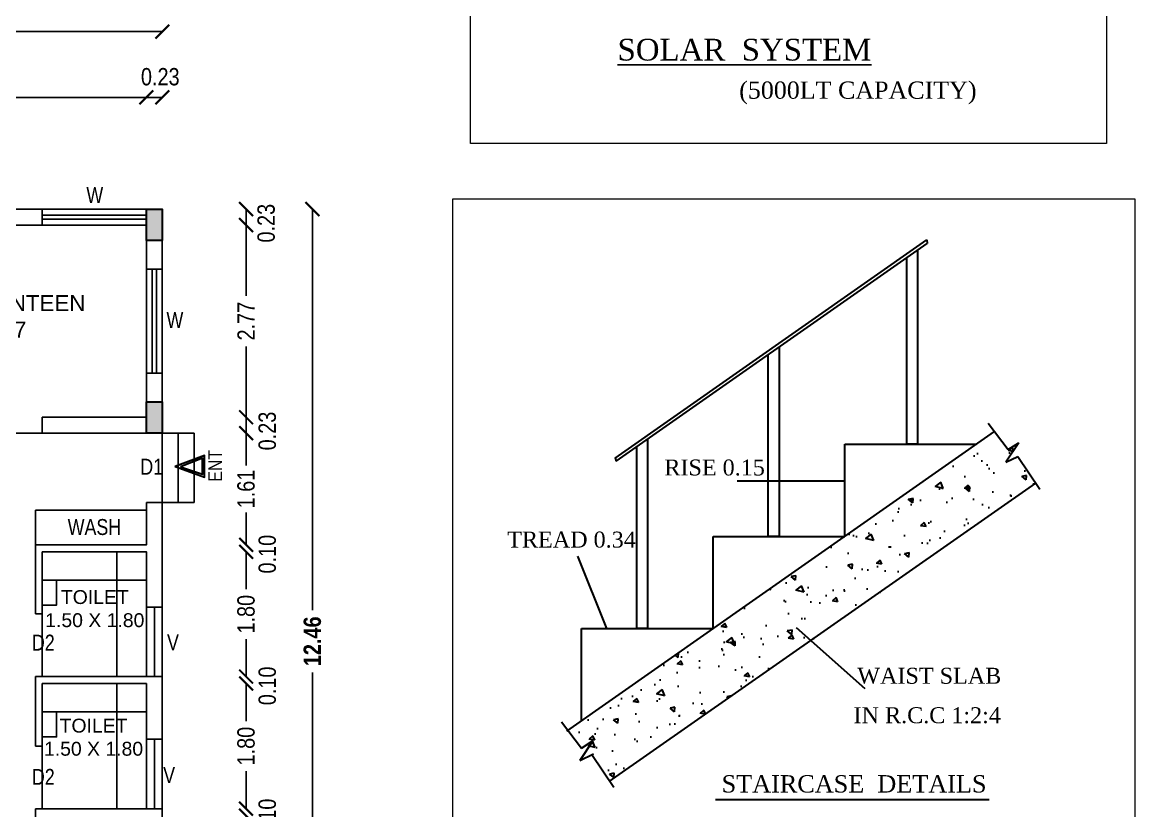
# Model space of a CAD drawing. Header units: metres. Extents: x -488 to 4759, y 38 to 2071.
# Drawn here: x 3027.85 to 3043.89, y 65.34 to 76.71 of the extents above; entities that cross this region are included whole.
import ezdxf

# ---------------------------------------------------------------- set-up
doc = ezdxf.new("R2010")
doc.units = ezdxf.units.M
doc.header["$MEASUREMENT"] = 0
doc.linetypes.add('HIDDEN2', pattern=[0.1875, 0.125, -0.0625])
doc.layers.add('0 @ 1', color=7, linetype='Continuous')
doc.styles.add('2', font='swissc.ttf', dxfattribs={"height": 0.23})
doc.styles.add('CODE', font='swissc.ttf', dxfattribs={"height": 0.25})
doc.styles.add('Dutch-RO- S.B', font='romantic.ttf')
doc.styles.add('sa1', font='', dxfattribs={"height": 72})
doc.styles.add('SUBBU3', font='swissl.ttf', dxfattribs={"width": 0.8})
doc.styles.get('sa1').set_extended_font_data('Abadi MT Condensed Light')
doc.linetypes.add('ZIGZAG', pattern='A,0.0001,-0.2,[131,ltypeshp.shx,S=0.2,R=0,X=-0.2,Y=0],-0.4,[131,ltypeshp.shx,S=0.2,R=180,X=0.2,Y=0],-0.2', length=0.8001)
doc.dimstyles.new('OUTER', dxfattribs={"dimscale": 0, "dimtxt": 0.3, "dimasz": 0.18, "dimexe": 0.18, "dimexo": 0.0625, "dimgap": 0.09, "dimtad": 0, "dimzin": 0, "dimdsep": 46, "dimtxsty": 'CODE', "dimcen": 0.09, "dimse1": 1, "dimse2": 1, "dimclrd": 8, "dimclrt": 1, "dimadec": 0, "dimazin": 0, "dimtfac": 1, "dimtofl": 0, "dimtmove": 0, "dimatfit": 3, "dimfxl": 0, "dimtolj": 1, "dimtzin": 0, "dimarcsym": 0})

# ---------------------------------------------------------------- blocks, each defined once
blk = doc.blocks.new('_ArchTick')
at = {"const_width": 0.15}
blk.add_lwpolyline([(-0.5, -0.5), (0.5, 0.5)], dxfattribs=at)
blk = doc.blocks.new('*D356')
at = {"color": 0, "lineweight": -2}
for p, q in [((3031.078, 65.271), (3031.078, 64.728)), ((3031.078, 63.467), (3031.078, 64.009))]:
    blk.add_line(p, q, dxfattribs=at)
at = {"layer": 'Defpoints', "color": 0, "lineweight": -2}
for p in [(3029.399, 65.271), (3031.078, 65.271), (3029.363, 63.467)]:
    blk.add_point(p, dxfattribs=at)
at = {"color": 0, "lineweight": -2, "xscale": 0.2, "yscale": 0.2, "zscale": 0.2}
for p, rotation in [((3031.078, 65.271), 90), ((3031.078, 63.467), 270)]:
    blk.add_blockref('_ArchTick', p, dxfattribs=dict(at, rotation=rotation))
at = {"color": 0, "lineweight": -2, "insert": (3031.078, 64.369), "char_height": 0.25, "attachment_point": 5, "rotation": 90, "style": 'CODE'}
blk.add_mtext('\\A1;1.80', dxfattribs=at)
blk = doc.blocks.new('*D355')
at = {"color": 0, "lineweight": -2}
for p, q in [((3031.078, 65.371), (3031.078, 65.571)), ((3031.078, 65.271), (3031.078, 65.071))]:
    blk.add_line(p, q, dxfattribs=at)
at = {"layer": 'Defpoints', "color": 0, "lineweight": -2}
for p in [(3029.366, 65.371), (3029.399, 65.271), (3031.078, 65.371)]:
    blk.add_point(p, dxfattribs=at)
at = {"color": 0, "lineweight": -2, "xscale": 0.2, "yscale": 0.2, "zscale": 0.2}
for p, rotation in [((3031.078, 65.371), 270), ((3031.078, 65.271), 90)]:
    blk.add_blockref('_ArchTick', p, dxfattribs=dict(at, rotation=rotation))
at = {"color": 0, "lineweight": -2, "insert": (3031.384, 65.237), "char_height": 0.25, "attachment_point": 5, "rotation": 90, "style": 'CODE'}
blk.add_mtext('\\A1;0.10', dxfattribs=at)
blk = doc.blocks.new('*D354')
at = {"color": 0, "lineweight": -2}
for p, q in [((3031.078, 67.175), (3031.078, 66.633)), ((3031.078, 65.371), (3031.078, 65.913))]:
    blk.add_line(p, q, dxfattribs=at)
at = {"layer": 'Defpoints', "color": 0, "lineweight": -2}
for p in [(3029.277, 67.175), (3031.078, 67.175), (3029.366, 65.371)]:
    blk.add_point(p, dxfattribs=at)
at = {"color": 0, "lineweight": -2, "xscale": 0.2, "yscale": 0.2, "zscale": 0.2}
for p, rotation in [((3031.078, 67.175), 90), ((3031.078, 65.371), 270)]:
    blk.add_blockref('_ArchTick', p, dxfattribs=dict(at, rotation=rotation))
at = {"color": 0, "lineweight": -2, "insert": (3031.078, 66.273), "char_height": 0.25, "attachment_point": 5, "rotation": 90, "style": 'CODE'}
blk.add_mtext('\\A1;1.80', dxfattribs=at)
blk = doc.blocks.new('*D353')
at = {"color": 0, "lineweight": -2}
for p, q in [((3031.078, 67.275), (3031.078, 67.475)), ((3031.078, 67.175), (3031.078, 66.975))]:
    blk.add_line(p, q, dxfattribs=at)
at = {"layer": 'Defpoints', "color": 0, "lineweight": -2}
for p in [(3029.277, 67.275), (3031.078, 67.275), (3029.277, 67.175)]:
    blk.add_point(p, dxfattribs=at)
at = {"color": 0, "lineweight": -2, "xscale": 0.2, "yscale": 0.2, "zscale": 0.2}
for p, rotation in [((3031.078, 67.275), 270), ((3031.078, 67.175), 90)]:
    blk.add_blockref('_ArchTick', p, dxfattribs=dict(at, rotation=rotation))
at = {"color": 0, "lineweight": -2, "insert": (3031.384, 67.141), "char_height": 0.25, "attachment_point": 5, "rotation": 90, "style": 'CODE'}
blk.add_mtext('\\A1;0.10', dxfattribs=at)
blk = doc.blocks.new('*D352')
at = {"color": 0, "lineweight": -2}
for p, q in [((3031.078, 69.074), (3031.078, 68.534)), ((3031.078, 67.275), (3031.078, 67.815))]:
    blk.add_line(p, q, dxfattribs=at)
at = {"layer": 'Defpoints', "color": 0, "lineweight": -2}
for p in [(3029.265, 69.074), (3031.078, 69.074), (3029.277, 67.275)]:
    blk.add_point(p, dxfattribs=at)
at = {"color": 0, "lineweight": -2, "xscale": 0.2, "yscale": 0.2, "zscale": 0.2}
for p, rotation in [((3031.078, 69.074), 90), ((3031.078, 67.275), 270)]:
    blk.add_blockref('_ArchTick', p, dxfattribs=dict(at, rotation=rotation))
at = {"color": 0, "lineweight": -2, "insert": (3031.078, 68.174), "char_height": 0.25, "attachment_point": 5, "rotation": 90, "style": 'CODE'}
blk.add_mtext('\\A1;1.80', dxfattribs=at)
blk = doc.blocks.new('*D351')
at = {"color": 0, "lineweight": -2}
for p, q in [((3031.078, 69.174), (3031.078, 69.374)), ((3031.078, 69.074), (3031.078, 68.874))]:
    blk.add_line(p, q, dxfattribs=at)
at = {"layer": 'Defpoints', "color": 0, "lineweight": -2}
for p in [(3029.265, 69.174), (3031.078, 69.174), (3029.265, 69.074)]:
    blk.add_point(p, dxfattribs=at)
at = {"color": 0, "lineweight": -2, "xscale": 0.2, "yscale": 0.2, "zscale": 0.2}
for p, rotation in [((3031.078, 69.174), 270), ((3031.078, 69.074), 90)]:
    blk.add_blockref('_ArchTick', p, dxfattribs=dict(at, rotation=rotation))
at = {"color": 0, "lineweight": -2, "insert": (3031.384, 69.04), "char_height": 0.25, "attachment_point": 5, "rotation": 90, "style": 'CODE'}
blk.add_mtext('\\A1;0.10', dxfattribs=at)
blk = doc.blocks.new('*D350')
at = {"color": 0, "lineweight": -2}
for p, q in [((3031.078, 70.784), (3031.078, 70.316)), ((3031.078, 69.174), (3031.078, 69.642))]:
    blk.add_line(p, q, dxfattribs=at)
at = {"layer": 'Defpoints', "color": 0, "lineweight": -2}
for p in [(3029.216, 70.784), (3031.078, 70.784), (3029.265, 69.174)]:
    blk.add_point(p, dxfattribs=at)
at = {"color": 0, "lineweight": -2, "xscale": 0.2, "yscale": 0.2, "zscale": 0.2}
for p, rotation in [((3031.078, 70.784), 90), ((3031.078, 69.174), 270)]:
    blk.add_blockref('_ArchTick', p, dxfattribs=dict(at, rotation=rotation))
at = {"color": 0, "lineweight": -2, "insert": (3031.078, 69.979), "char_height": 0.25, "attachment_point": 5, "rotation": 90, "style": 'CODE'}
blk.add_mtext('\\A1;1.61', dxfattribs=at)
blk = doc.blocks.new('*D349')
at = {"color": 0, "lineweight": -2}
blk.add_line((3031.078, 70.784), (3031.078, 71.014), dxfattribs=at)
at = {"layer": 'Defpoints', "color": 0, "lineweight": -2}
for p in [(3029.146, 71.014), (3031.078, 71.014), (3029.216, 70.784)]:
    blk.add_point(p, dxfattribs=at)
at = {"color": 0, "lineweight": -2, "xscale": 0.2, "yscale": 0.2, "zscale": 0.2}
for p, rotation in [((3031.078, 71.014), 90), ((3031.078, 70.784), 270)]:
    blk.add_blockref('_ArchTick', p, dxfattribs=dict(at, rotation=rotation))
at = {"color": 0, "lineweight": -2, "insert": (3031.384, 70.815), "char_height": 0.25, "attachment_point": 5, "rotation": 90, "style": 'CODE'}
blk.add_mtext('\\A1;0.23', dxfattribs=at)
blk = doc.blocks.new('*D348')
at = {"color": 0, "lineweight": -2}
for p, q in [((3031.078, 73.784), (3031.078, 72.763)), ((3031.078, 71.014), (3031.078, 72.034))]:
    blk.add_line(p, q, dxfattribs=at)
at = {"layer": 'Defpoints', "color": 0, "lineweight": -2}
for p in [(3029.466, 73.784), (3031.078, 73.784), (3029.146, 71.014)]:
    blk.add_point(p, dxfattribs=at)
at = {"color": 0, "lineweight": -2, "xscale": 0.2, "yscale": 0.2, "zscale": 0.2}
for p, rotation in [((3031.078, 73.784), 90), ((3031.078, 71.014), 270)]:
    blk.add_blockref('_ArchTick', p, dxfattribs=dict(at, rotation=rotation))
at = {"color": 0, "lineweight": -2, "insert": (3031.078, 72.399), "char_height": 0.25, "attachment_point": 5, "rotation": 90, "style": 'CODE'}
blk.add_mtext('\\A1;2.77', dxfattribs=at)
blk = doc.blocks.new('*D347')
at = {"color": 0, "lineweight": -2}
blk.add_line((3031.078, 73.784), (3031.078, 74.014), dxfattribs=at)
at = {"layer": 'Defpoints', "color": 0, "lineweight": -2}
for p in [(3029.46, 74.014), (3031.078, 74.014), (3029.466, 73.784)]:
    blk.add_point(p, dxfattribs=at)
at = {"color": 0, "lineweight": -2, "xscale": 0.2, "yscale": 0.2, "zscale": 0.2}
for p, rotation in [((3031.078, 74.014), 90), ((3031.078, 73.784), 270)]:
    blk.add_blockref('_ArchTick', p, dxfattribs=dict(at, rotation=rotation))
at = {"color": 0, "lineweight": -2, "insert": (3031.368, 73.811), "char_height": 0.25, "attachment_point": 5, "rotation": 90, "style": 'CODE'}
blk.add_mtext('\\A1;0.23', dxfattribs=at)
blk = doc.blocks.new('*D345')
at = {"color": 0, "lineweight": -2}
for p, q in [((3032.034, 74.014), (3032.034, 68.233)), ((3032.034, 61.554), (3032.034, 67.334))]:
    blk.add_line(p, q, dxfattribs=at)
at = {"layer": 'Defpoints', "color": 0, "lineweight": -2}
for p in [(3029.871, 74.014), (3032.034, 74.014), (3029.871, 61.554)]:
    blk.add_point(p, dxfattribs=at)
at = {"color": 0, "lineweight": -2, "xscale": 0.2, "yscale": 0.2, "zscale": 0.2}
for p, rotation in [((3032.034, 74.014), 90), ((3032.034, 61.554), 270)]:
    blk.add_blockref('_ArchTick', p, dxfattribs=dict(at, rotation=rotation))
at = {"color": 0, "lineweight": -2, "insert": (3032.034, 67.784), "char_height": 0.25, "attachment_point": 5, "rotation": 90, "style": 'CODE'}
blk.add_mtext('\\A1;{\\fSwis721 Cn BT|b1|i0|c0|p34;12.46}', dxfattribs=at)
blk = doc.blocks.new('*D336')
at = {"color": 0, "lineweight": -2}
for p, q in [((3024.641, 75.625), (3026.775, 75.625)), ((3029.641, 75.625), (3027.506, 75.625))]:
    blk.add_line(p, q, dxfattribs=at)
at = {"layer": 'Defpoints', "color": 0, "lineweight": -2}
for p in [(3029.641, 75.625), (3029.641, 73.293), (3024.641, 73.11)]:
    blk.add_point(p, dxfattribs=at)
at = {"color": 0, "lineweight": -2, "xscale": 0.2, "yscale": 0.2, "zscale": 0.2, "rotation": 180}
blk.add_blockref('_ArchTick', (3024.641, 75.625), dxfattribs=at)
at = {"color": 0, "lineweight": -2, "xscale": 0.2, "yscale": 0.2, "zscale": 0.2}
blk.add_blockref('_ArchTick', (3029.641, 75.625), dxfattribs=at)
at = {"color": 0, "lineweight": -2, "insert": (3027.141, 75.625), "char_height": 0.25, "attachment_point": 5, "style": 'CODE'}
blk.add_mtext('\\A1;5.00', dxfattribs=at)
blk = doc.blocks.new('*D335')
at = {"color": 0, "lineweight": -2}
blk.add_line((3029.641, 75.625), (3029.871, 75.625), dxfattribs=at)
at = {"layer": 'Defpoints', "color": 0, "lineweight": -2}
for p in [(3029.871, 75.625), (3029.641, 73.293), (3029.871, 73.304)]:
    blk.add_point(p, dxfattribs=at)
at = {"color": 0, "lineweight": -2, "xscale": 0.2, "yscale": 0.2, "zscale": 0.2, "rotation": 180}
blk.add_blockref('_ArchTick', (3029.641, 75.625), dxfattribs=at)
at = {"color": 0, "lineweight": -2, "xscale": 0.2, "yscale": 0.2, "zscale": 0.2}
blk.add_blockref('_ArchTick', (3029.871, 75.625), dxfattribs=at)
at = {"color": 0, "lineweight": -2, "insert": (3029.841, 75.921), "char_height": 0.25, "attachment_point": 5, "style": 'CODE'}
blk.add_mtext('\\A1;0.23', dxfattribs=at)
blk = doc.blocks.new('*D333')
at = {"color": 0, "lineweight": -2}
for p, q in [((3014.181, 76.572), (3021.577, 76.572)), ((3029.871, 76.572), (3022.475, 76.572))]:
    blk.add_line(p, q, dxfattribs=at)
at = {"layer": 'Defpoints', "color": 0, "lineweight": -2}
for p in [(3029.871, 76.572), (3014.181, 74.014), (3029.871, 74.014)]:
    blk.add_point(p, dxfattribs=at)
at = {"color": 0, "lineweight": -2, "xscale": 0.2, "yscale": 0.2, "zscale": 0.2, "rotation": 180}
blk.add_blockref('_ArchTick', (3014.181, 76.572), dxfattribs=at)
at = {"color": 0, "lineweight": -2, "xscale": 0.2, "yscale": 0.2, "zscale": 0.2}
blk.add_blockref('_ArchTick', (3029.871, 76.572), dxfattribs=at)
at = {"color": 0, "lineweight": -2, "insert": (3022.026, 76.572), "char_height": 0.25, "attachment_point": 5, "style": 'CODE'}
blk.add_mtext('\\A1;{\\fSwis721 Cn BT|b1|i0|c0|p34;15.69}', dxfattribs=at)

msp = doc.modelspace()

# ---------------------------------------------------------------- hatches: boundary and pattern name
at = {"lineweight": 30}
h = msp.add_hatch(color=256, dxfattribs=at)
h.dxf.hatch_style = 1
h.paths.add_polyline_path([(3029.87063, 73.56394), (3029.87063, 74.01394), (3029.64063, 74.01386), (3029.64063, 73.56386)])
h = msp.add_hatch(color=256, dxfattribs=at)
h.dxf.hatch_style = 1
h.paths.add_polyline_path([(3029.87063, 70.78386), (3029.87063, 71.23386), (3029.64063, 71.23377), (3029.64063, 70.78377)])
at = {"linetype": 'ByBlock', "lineweight": 30, "ltscale": 0.5}
h = msp.add_hatch(dxfattribs=at)
h.set_pattern_fill('AR-CONC', color=256, scale=0.109023, angle=120, style=0)
h.set_pattern_definition([(170, (2073.93634, 414.2647), (-0.33174054, 0.7114199), [0.0817672, -0.89943906]), (115, (2073.93634, 414.2647), (-0.634559, -0.5410352), [0.06541375, -0.71955125]), (220.4514, (2073.9087, 414.324), (-0.9662994, 0.17038543), [0.0694914, -0.7644056]), (166.1842, (2073.7475, 414.1557), (-0.4254912, 1.0978797), [0.1226508, -1.3491586]), (216.6356, (2073.712, 414.2472), (-1.4292274, 0.351471), [0.1042371, -1.1466082]), (111.1842, (2073.7475, 414.1557), (-1.4292277, 0.3514699), [0.0981206, -1.0793269]), (141, (2073.7402, 414.27734), (0.0547564, 0.78305286), [0.0817672, -0.89943906]), (86, (2073.7402, 414.2773), (-0.81729686, -0.16555976), [0.06541375, -0.71955125]), (191.4514, (2073.7448, 414.3426), (-0.76254, 0.6174937), [0.0694914, -0.7644056]), (157.5, (2073.93634, 414.26469), (-0.32093562, -0.16998437), [0, -0.71082941, 0, -0.73045354, 0, -0.72227682]), (127.5, (2073.93634, 414.2647), (-0.51579323, 0.03338178), [0, -0.41646754, 0, -0.69447598, 0, -0.27528286]), (87.5, (2074.0579, 414.05414), (-0.26969885, 0.516312064), [0, -0.2725573, 0, -0.85037875, 0, -1.12838718]), (77.5, (2074.1124, 413.9597), (-0.41241902, 0.49605596), [0, -0.35432448, 0, -0.5647387, 0, -0.80131843])])
h.paths.add_polyline_path([(3042.46078, 70.06466), (3042.20304, 70.44733), (3042.0288, 70.36489), (3042.2136, 70.64662), (3042.06142, 70.54827), (3041.86583, 70.80614), (3035.69911, 66.48944), (3035.89184, 66.23535), (3036.04401, 66.3337), (3035.85921, 66.05197), (3036.0545, 66.14436), (3036.3127, 65.761)])

# ---------------------------------------------------------------- linework, layer by layer
for p, q in [((3028.14063, 74.01386), (3027.64063, 74.01386)), ((3028.14063, 73.78386), (3028.14063, 74.01386)), ((3028.14063, 73.92886), (3029.64063, 73.92886)), ((3029.64063, 74.01386), (3029.64063, 73.14886)), ((3029.87063, 74.01386), (3029.64063, 74.01386)), ((3029.87063, 74.01386), (3029.87063, 73.14886)), ((3028.14063, 73.78386), (3027.64063, 73.78386)), ((3028.14063, 73.86886), (3029.64063, 73.86886)), ((3029.64063, 73.14886), (3029.87063, 73.14886)), ((3029.72563, 71.64886), (3029.72563, 73.14886)), ((3029.78563, 71.64886), (3029.78563, 73.14886)), ((3029.64063, 71.64886), (3029.64063, 71.01386)), ((3029.87063, 71.64886), (3029.64063, 71.64886)), ((3029.87063, 71.64886), (3029.87063, 70.78386)), ((3029.64063, 71.01386), (3028.14063, 71.01386)), ((3028.14063, 70.78386), (3028.14063, 71.01386)), ((3029.87063, 70.78386), (3028.14063, 70.78386)), ((3029.87063, 69.78386), (3029.87063, 70.78386)), ((3030.10063, 69.78386), (3030.10063, 70.78386)), ((3030.33063, 69.78386), (3030.33063, 70.78386)), ((3029.64063, 69.78386), (3029.64063, 69.17386)), ((3029.64063, 69.78386), (3029.87063, 69.78386)), ((3029.87063, 69.78386), (3029.87063, 62.78386)), ((3028.04063, 69.67386), (3029.64063, 69.67386)), ((3028.04063, 69.17386), (3028.04063, 69.67386)), ((3028.04063, 69.17386), (3029.64063, 69.17386)), ((3028.04063, 69.17386), (3028.04063, 68.17935)), ((3028.14063, 69.07386), (3029.64063, 69.07386)), ((3028.14063, 69.07386), (3028.14063, 68.17935)), ((3029.64063, 69.07386), (3029.64063, 67.2751)), ((3028.14063, 68.17935), (3028.04063, 68.17935)), ((3029.64063, 68.2751), (3029.87063, 68.2751)), ((3029.64063, 67.2751), (3028.04063, 67.2751)), ((3028.04063, 67.2751), (3028.04063, 66.2705)), ((3029.87063, 67.2751), (3029.64063, 67.2751)), ((3029.64063, 67.1751), (3028.14063, 67.1751)), ((3028.14063, 67.1751), (3028.14063, 66.2705)), ((3029.64063, 67.1751), (3029.64063, 65.3708)), ((3028.14063, 66.2705), (3028.04063, 66.2705)), ((3029.64063, 66.3708), (3029.87063, 66.3708)), ((3029.64063, 65.3708), (3028.04063, 65.3708)), ((3028.04063, 65.3708), (3028.04063, 64.36966)), ((3029.87063, 65.3708), (3029.64063, 65.3708))]:
    msp.add_line(p, q)
at = {"lineweight": 13}
for p, q in [((3028.14063, 74.01386), (3029.64063, 74.01386)), ((3028.14063, 73.78386), (3029.64063, 73.78386)), ((3029.64063, 71.64886), (3029.64063, 73.14886)), ((3029.87063, 71.64886), (3029.87063, 73.14886))]:
    msp.add_line(p, q, dxfattribs=at)
at = {"lineweight": 30}
for p, q in [((3036.39684, 70.42492), (3040.8888, 73.5693)), ((3036.41224, 70.38247), (3040.89301, 73.51901)), ((3040.8888, 73.5693), (3040.89301, 73.51901)), ((3041.7729, 70.92867), (3042.06142, 70.54827)), ((3035.69911, 66.48944), (3041.86583, 70.80614)), ((3039.70775, 70.62356), (3041.60501, 70.62356)), ((3039.70775, 69.29549), (3039.70775, 70.62356)), ((3042.2136, 70.64662), (3042.0288, 70.36489)), ((3042.06142, 70.54827), (3042.2136, 70.64662)), ((3042.0288, 70.36489), (3042.20304, 70.44733)), ((3042.20304, 70.44733), (3042.51978, 69.97707)), ((3036.3127, 65.761), (3042.46078, 70.06466)), ((3037.8105, 67.96741), (3037.8105, 69.29549)), ((3037.8105, 69.29549), (3039.70775, 69.29549)), ((3035.91324, 67.96741), (3037.8105, 67.96741)), ((3035.91324, 66.63933), (3035.91324, 67.96741)), ((3035.62482, 66.62501), (3035.91334, 66.24461)), ((3036.07387, 66.34889), (3035.88907, 66.06716)), ((3035.91334, 66.24461), (3036.06551, 66.34296)), ((3035.88907, 66.06716), (3036.08436, 66.15955)), ((3036.06285, 66.15029), (3036.38005, 65.67934))]:
    msp.add_line(p, q, dxfattribs=at)
at = {"linetype": 'ByBlock', "lineweight": 30, "ltscale": 0.5}
for p, q in [((3040.60138, 70.62356), (3040.60138, 73.31486)), ((3040.75551, 73.42276), (3040.75551, 70.62356)), ((3038.75912, 72.02529), (3038.75912, 69.29549)), ((3038.60499, 69.29549), (3038.60499, 71.91739)), ((3036.70774, 67.96741), (3036.70774, 70.58932)), ((3036.86187, 70.69721), (3036.86187, 67.96741)), ((3040.75551, 70.62356), (3040.60138, 70.62356)), ((3036.40004, 70.42716), (3036.41224, 70.38247)), ((3038.75912, 69.29549), (3038.60499, 69.29549)), ((3036.86187, 67.96741), (3036.70774, 67.96741)), ((3037.84504, 65.50544), (3041.78786, 65.50544))]:
    msp.add_line(p, q, dxfattribs=at)
at = {"lineweight": -2}
for p, q in [((3029.87063, 70.78386), (3030.33063, 70.78386)), ((3029.87063, 69.78386), (3030.33063, 69.78386)), ((3029.75563, 67.2751), (3029.75563, 68.2751)), ((3029.75563, 65.3708), (3029.75563, 66.3708))]:
    msp.add_line(p, q, dxfattribs=at)
at = {"linetype": 'ZIGZAG', "lineweight": 18, "ltscale": 0.4}
for points in [[(3043.47959, 74.96072), (3034.31059, 74.96072), (3034.31059, 83.59698), (3043.47959, 83.59698)], [(3034.05638, 74.16095), (3043.88663, 74.16095), (3043.88663, 64.57543), (3034.05638, 64.57543)]]:
    msp.add_lwpolyline(points, close=True, dxfattribs=at)
for points in [[(3014.18063, 74.01386), (3029.87063, 74.01386), (3029.87063, 61.55386), (3014.18063, 61.55386)], [(3014.18063, 74.01386), (3029.87063, 74.01386), (3029.87063, 61.55386), (3014.18063, 61.55386)], [(3014.99063, 73.78386), (3029.64063, 73.78386), (3029.64063, 70.78386), (3026.91063, 70.78386), (3026.91063, 61.78386), (3014.41063, 61.78386), (3014.41063, 66.18386), (3017.84063, 66.18386), (3017.84063, 70.78386), (3014.99063, 70.78386), (3014.99063, 73.78386)], [(3014.99063, 73.78386), (3029.64063, 73.78386), (3029.64063, 70.78386), (3026.91063, 70.78386), (3026.91063, 61.78386), (3014.41063, 61.78386), (3014.41063, 66.18386), (3017.84063, 66.18386), (3017.84063, 70.78386), (3014.99063, 70.78386), (3014.99063, 73.78386)]]:
    msp.add_lwpolyline(points, close=True)
at = {"lineweight": 30}
for points in [[(3029.87063, 73.56394), (3029.64063, 73.56386), (3029.64063, 74.01386), (3029.87063, 74.01394)], [(3029.87063, 70.78386), (3029.64063, 70.78377), (3029.64063, 71.23377), (3029.87063, 71.23386)], [(3030.05683, 70.303), (3030.05683, 70.303), (3030.47746, 70.14879), (3030.47746, 70.46413)], [(3030.13179, 70.30031), (3030.44746, 70.19112), (3030.44746, 70.42416)]]:
    msp.add_lwpolyline(points, close=True, dxfattribs=at)
at = {"linetype": 'ByBlock', "lineweight": 30, "ltscale": 0.5}
for points in [[(3039.70775, 70.09254), (3038.15837, 70.09254)], [(3036.27891, 67.96741), (3035.86168, 69.01237)], [(3039.00716, 67.98448), (3039.99742, 67.10452)]]:
    msp.add_lwpolyline(points, dxfattribs=at)
at = {"lineweight": -2}
for points in [[(3028.04063, 69.67386), (3029.64063, 69.67386), (3029.64063, 69.17386), (3028.04063, 69.17386)], [(3028.14063, 69.07386), (3029.64063, 69.07386), (3029.64063, 67.2751), (3028.14063, 67.2751)], [(3028.14063, 68.66446), (3028.34681, 68.66446), (3028.34681, 68.30506), (3028.14063, 68.30506)], [(3028.14063, 67.1751), (3029.64063, 67.1751), (3029.64063, 65.3708), (3028.14063, 65.3708)], [(3028.14063, 66.76571), (3028.34681, 66.76571), (3028.34681, 66.4063), (3028.14063, 66.4063)]]:
    msp.add_lwpolyline(points, close=True, dxfattribs=at)
at = {"ltscale": 400}
for points in [[(3028.14063, 69.07386), (3029.64063, 69.07386), (3029.64063, 68.66446), (3028.14063, 68.66446)], [(3029.64063, 69.07386), (3029.21534, 69.07386), (3029.21534, 67.2751), (3029.64063, 67.2751)], [(3028.14063, 67.1751), (3029.64063, 67.1751), (3029.64063, 66.76571), (3028.14063, 66.76571)], [(3029.64063, 67.1751), (3029.21534, 67.1751), (3029.21534, 65.3708), (3029.64063, 65.3708)]]:
    msp.add_lwpolyline(points, close=True, dxfattribs=at)

# ---------------------------------------------------------------- texts
at = {"style": 'Dutch-RO- S.B'}
for s, height, p in [('%%USOLAR  SYSTEM', 0.3136, (3036.43163, 76.156)), ('(5000LT CAPACITY)', 0.2478422, (3038.18564, 75.60523))]:
    msp.add_text(s, height=height, dxfattribs=at).set_placement(p)
at = {"lineweight": -2, "style": '2'}
msp.add_text('ENT', height=0.2, rotation=90, dxfattribs=at).set_placement((3030.73263, 70.08525))
at = {"lineweight": 30, "style": 'Dutch-RO- S.B'}
for s, height, p in [('RISE 0.15', 0.23, (3037.1071, 70.17444)), ('TREAD 0.34', 0.23, (3034.84233, 69.13492)), ('WAIST SLAB', 0.23, (3039.88793, 67.17193)), ('IN R.C.C 1:2:4', 0.23, (3039.83426, 66.60335)), ('STAIRCASE  DETAILS', 0.25, (3037.93202, 65.6042))]:
    msp.add_text(s, height=height, dxfattribs=at).set_placement(p)
for s, insert, char_height, width, attachment_point, style in [('W', (3028.77597, 74.33174), 0.23, 0.2619959, 1, 'SUBBU3'), ('W', (3029.93076, 72.53017), 0.23, 0.2619959, 1, 'SUBBU3'), ('{\\C252;D1}', (3029.55355, 70.41571), 0.23, 0.2619959, 1, 'SUBBU3'), ('{\\C252;WASH}', (3028.50674, 69.54614), 0.23, 0.2619959, 1, 'SUBBU3'), ('{\\fArial|b0|i0|c0|p34;\\C252;TOILET\\P1.50 X 1.80}', (3028.89764, 68.52178), 0.2, 1.6304992, 2, 'sa1'), ('{\\C252;D2}', (3027.99109, 67.87964), 0.23, 0.2619959, 1, 'SUBBU3'), ('V', (3029.93859, 67.88415), 0.23, 0.2619959, 1, 'SUBBU3'), ('{\\fArial|b0|i0|c0|p34;\\C252;TOILET\\P1.50 X 1.80}', (3028.87944, 66.66829), 0.2, 1.6304992, 2, 'sa1'), ('{\\C252;D2}', (3027.99109, 65.94486), 0.23, 0.2619959, 1, 'SUBBU3'), ('V', (3029.8833, 65.97097), 0.23, 0.2619959, 1, 'SUBBU3')]:
    msp.add_mtext(s, dxfattribs=dict(insert=insert, char_height=char_height, width=width, attachment_point=attachment_point, style=style))
at = {"linetype": 'HIDDEN2', "lineweight": 9, "ltscale": 10, "insert": (3027.08926, 72.7749), "char_height": 0.23, "width": 3.3181595, "attachment_point": 2, "style": 'sa1'}
msp.add_mtext("{\\fArial|b0|i0|c0|p34;\\C252;WORKER'S CANTEEN\\P5.00 X 2.77}", dxfattribs=at)

# ---------------------------------------------------------------- dimensions: what is measured, and where the dimension line sits
at = {"layer": '0 @ 1', "lineweight": -2}
dim = msp.add_linear_dim(base=(3029.87063, 76.57185), p1=(3014.18063, 74.01386), p2=(3029.87063, 74.01394), text='{\\fSwis721 Cn BT|b1|i0|c0|p34;<>}', dimstyle='OUTER', override={"dimscale": 1, "dimtxt": 0.25, "dimasz": 0.2, "dimblk": 'ArchTick', "dimclrd": 0, "dimclrt": 0, "dimtix": 0, "dimtofl": 0, "dimtmove": 0, "dimatfit": 3, "dimfxl": 25.4}, dxfattribs=at)
dim.commit()
dim.dimension.update_dxf_attribs({"geometry": '*D333', "text_midpoint": (3022.02563, 76.57185)})
dim = msp.add_linear_dim(base=(3029.87063, 75.625), p1=(3029.64063, 73.29273), p2=(3029.87063, 73.30403), dimstyle='OUTER', override={"dimscale": 1, "dimtxt": 0.25, "dimasz": 0.2, "dimblk": 'ArchTick', "dimclrd": 0, "dimclrt": 0, "dimtix": 0, "dimtofl": 0, "dimtmove": 1, "dimatfit": 3, "dimfxl": 25.4}, dxfattribs=at)
dim.commit()
dim.dimension.update_dxf_attribs({"geometry": '*D335', "text_midpoint": (3029.84116, 75.92095), "dimtype": 128})
dim = msp.add_linear_dim(base=(3029.64063, 75.625), p1=(3024.64063, 73.1098), p2=(3029.64063, 73.29273), dimstyle='OUTER', override={"dimscale": 1, "dimtxt": 0.25, "dimasz": 0.2, "dimblk": 'ArchTick', "dimclrd": 0, "dimclrt": 0, "dimtix": 0, "dimtofl": 0, "dimtmove": 1, "dimatfit": 3, "dimfxl": 25.4}, dxfattribs=at)
dim.commit()
dim.dimension.update_dxf_attribs({"geometry": '*D336', "text_midpoint": (3027.14063, 75.625)})
for base, p1, p2, picture, middle in [((3031.07814, 74.01386), (3029.46598, 73.78386), (3029.45956, 74.01386), '*D347', (3031.36773, 73.81063)), ((3031.07814, 71.01386), (3029.21582, 70.78386), (3029.14552, 71.01386), '*D349', (3031.38436, 70.81466)), ((3031.07814, 69.17386), (3029.26463, 69.07386), (3029.26463, 69.17386), '*D351', (3031.3842, 69.03971)), ((3031.07814, 67.2751), (3029.27747, 67.1751), (3029.27747, 67.2751), '*D353', (3031.3842, 67.14095)), ((3031.07814, 65.3708), (3029.39861, 65.2708), (3029.3664, 65.3708), '*D355', (3031.3842, 65.23666))]:
    dim = msp.add_linear_dim(base=base, p1=p1, p2=p2, angle=270, dimstyle='OUTER', override={"dimscale": 1, "dimtxt": 0.25, "dimasz": 0.2, "dimblk": 'ArchTick', "dimclrd": 0, "dimclrt": 0, "dimtix": 0, "dimtofl": 0, "dimtmove": 1, "dimatfit": 3, "dimfxl": 25.4}, dxfattribs=at)
    dim.commit()
    dim.dimension.update_dxf_attribs({"geometry": picture, "text_midpoint": middle, "dimtype": 128})
dim = msp.add_linear_dim(base=(3032.03437, 74.01394), p1=(3029.87063, 61.55386), p2=(3029.87063, 74.01394), angle=270, text='{\\fSwis721 Cn BT|b1|i0|c0|p34;<>}', dimstyle='OUTER', override={"dimscale": 1, "dimtxt": 0.25, "dimasz": 0.2, "dimblk": 'ArchTick', "dimclrd": 0, "dimclrt": 0, "dimtix": 0, "dimtofl": 0, "dimtmove": 0, "dimatfit": 3, "dimfxl": 25.4}, dxfattribs=at)
dim.commit()
dim.dimension.update_dxf_attribs({"geometry": '*D345', "text_midpoint": (3032.03437, 67.7839)})
for base, p1, p2, picture, middle in [((3031.07814, 73.78386), (3029.14552, 71.01386), (3029.46598, 73.78386), '*D348', (3031.07814, 72.39886)), ((3031.07814, 70.78386), (3029.26463, 69.17386), (3029.21582, 70.78386), '*D350', (3031.07814, 69.97886)), ((3031.07814, 69.07386), (3029.27747, 67.2751), (3029.26463, 69.07386), '*D352', (3031.07814, 68.17448)), ((3031.07814, 67.1751), (3029.3664, 65.3708), (3029.27747, 67.1751), '*D354', (3031.07814, 66.27295)), ((3031.07814, 65.2708), (3029.36288, 63.46651), (3029.39861, 65.2708), '*D356', (3031.07814, 64.36866))]:
    dim = msp.add_linear_dim(base=base, p1=p1, p2=p2, angle=270, dimstyle='OUTER', override={"dimscale": 1, "dimtxt": 0.25, "dimasz": 0.2, "dimblk": 'ArchTick', "dimclrd": 0, "dimclrt": 0, "dimtix": 0, "dimtofl": 0, "dimtmove": 1, "dimatfit": 3, "dimfxl": 25.4}, dxfattribs=at)
    dim.commit()
    dim.dimension.update_dxf_attribs({"geometry": picture, "text_midpoint": middle})

doc.saveas('drawing.dxf')
